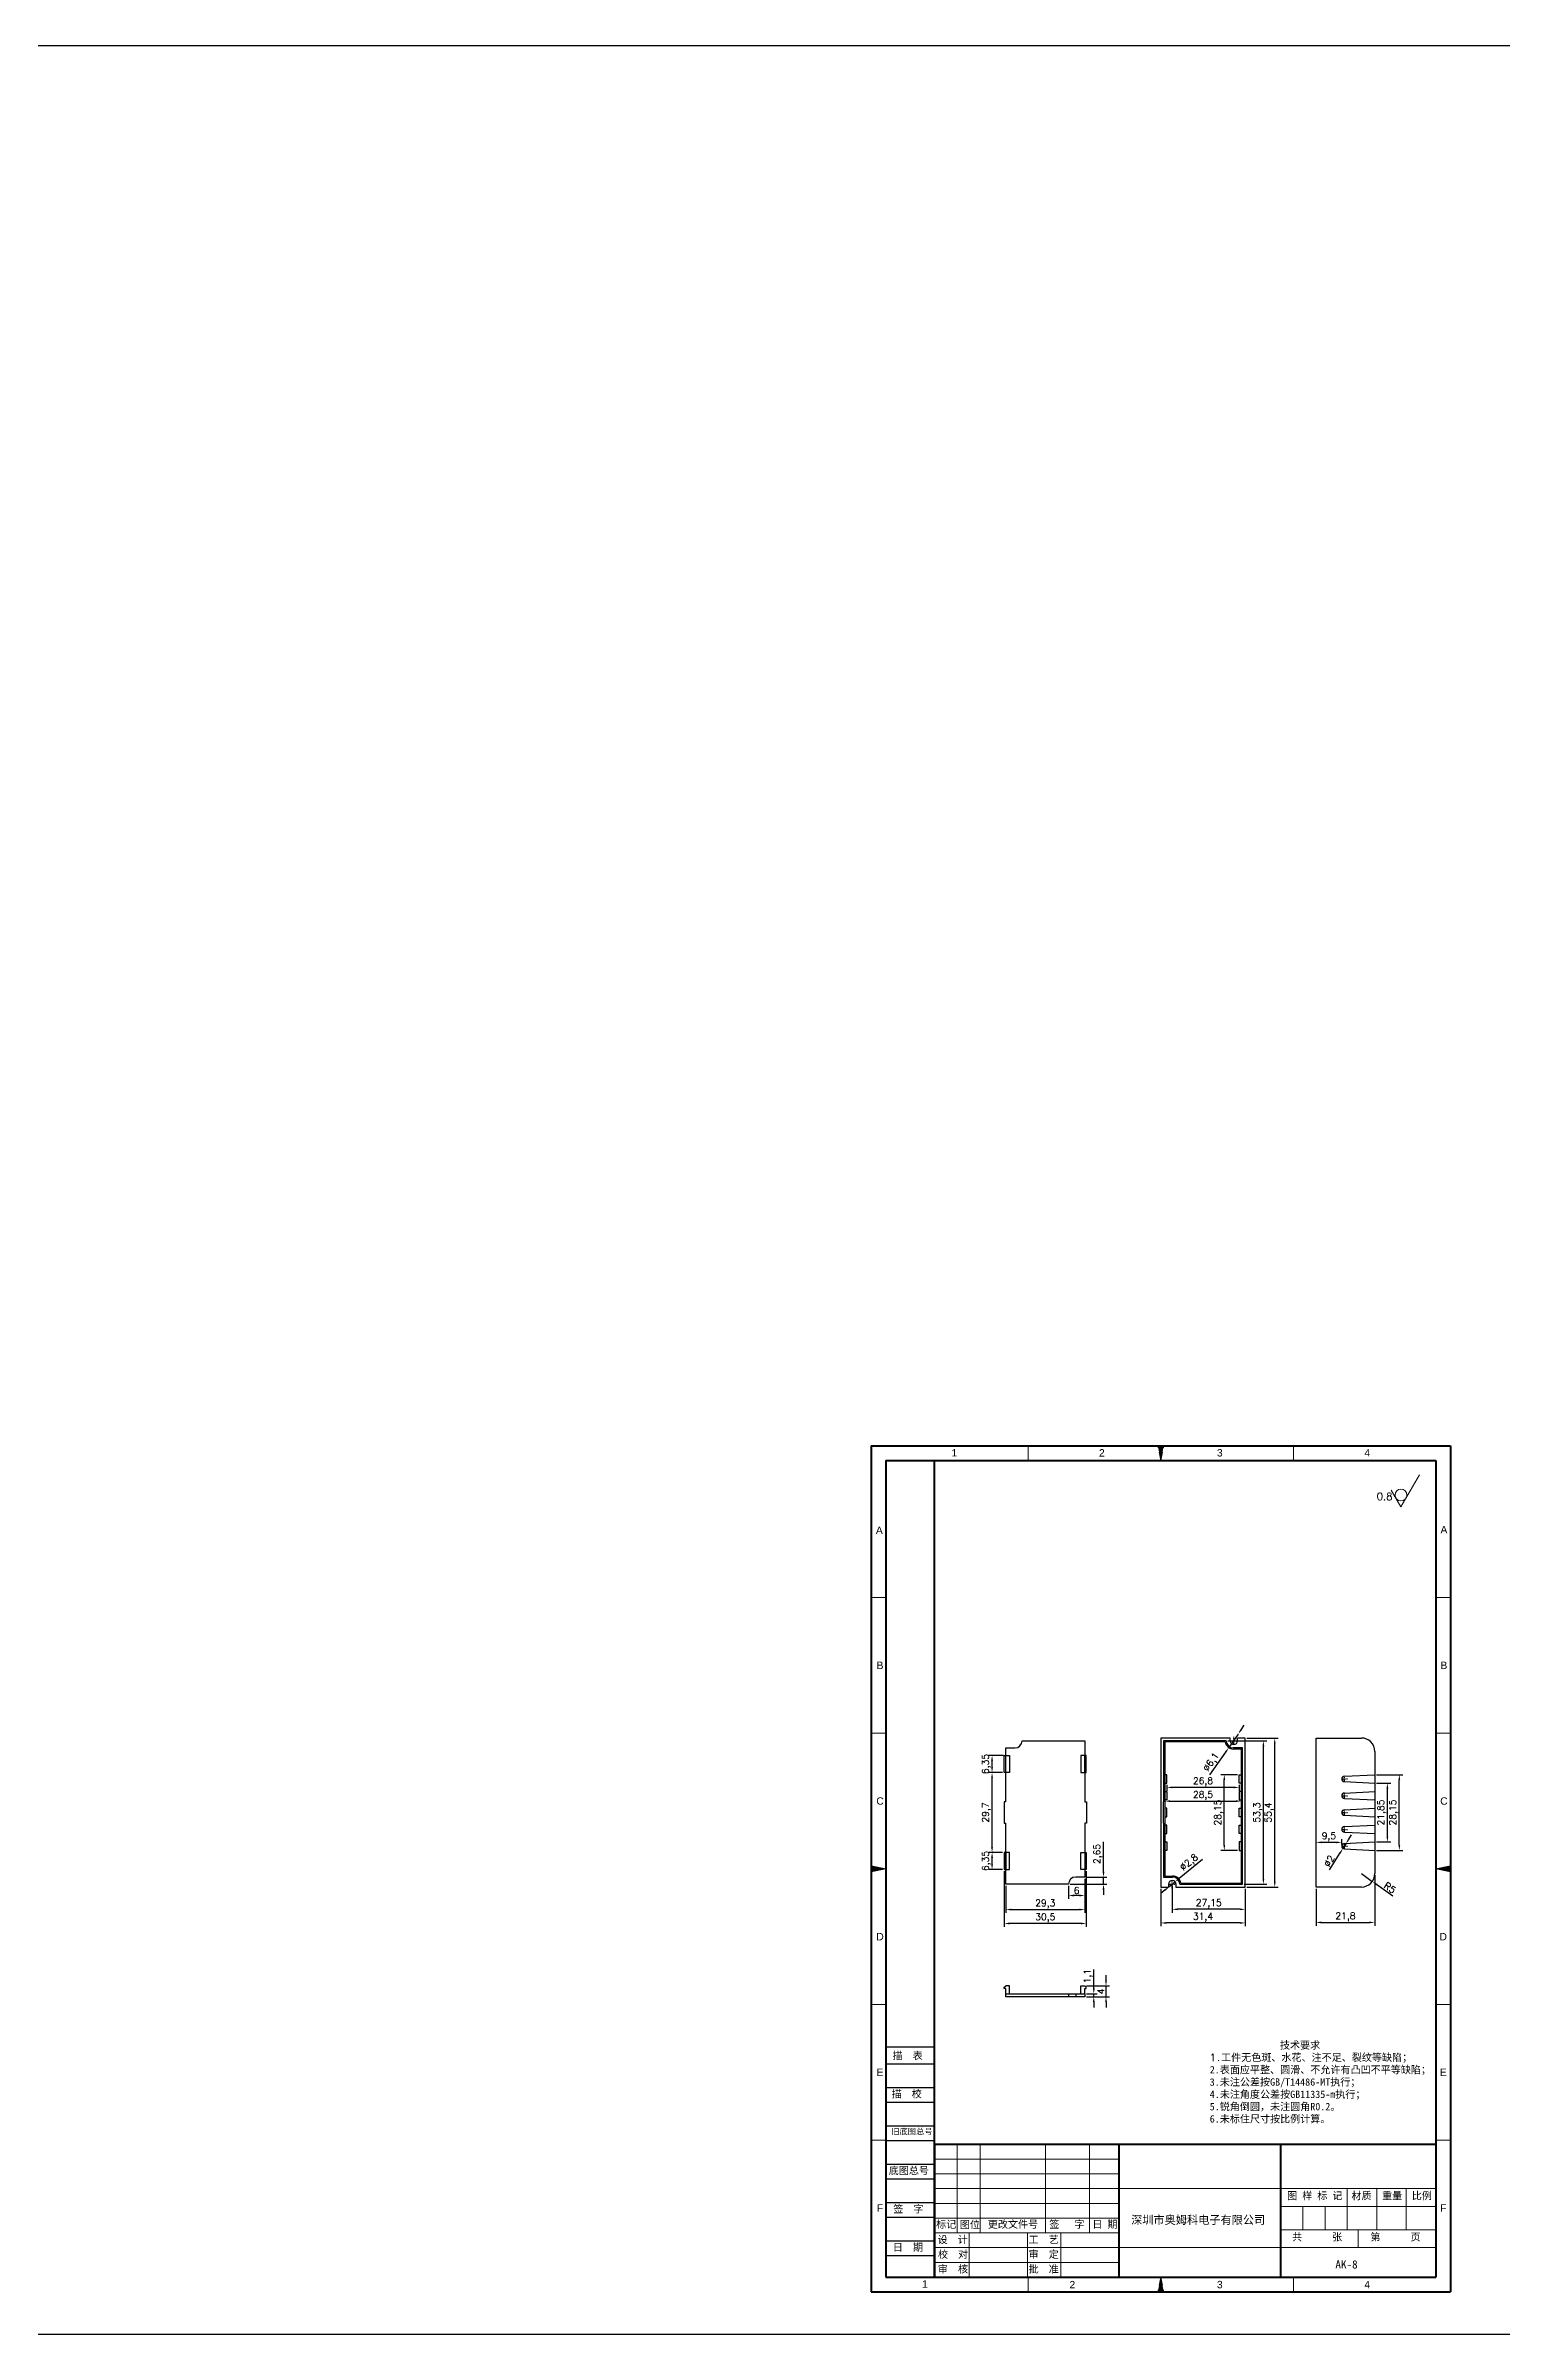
# Model space of a CAD drawing. Header units: millimetres. Extents: x 24084 to 27936, y -487 to 364.
# Drawn here: x 26551 to 27093, y -487 to 364 of the extents above; entities that cross this region are included whole.
import ezdxf
from ezdxf.enums import TextEntityAlignment as Align

# ---------------------------------------------------------------- set-up
doc = ezdxf.new("R2010")
doc.units = ezdxf.units.MM
for name, pattern in [('ACAD_ISO10W100', [18, 12, -3, 0, -3]), ('CENTER', [50.8, 31.75, -6.35, 6.35, -6.35]), ('HIDDEN2', [4.7625, 3.175, -1.5875])]:
    doc.linetypes.add(name, pattern=pattern)
for name, color, linetype, lineweight in [('dim', 82, 'Continuous', 9), ('图层1', 7, 'ACAD_ISO10W100', 15), ('图层2', 7, 'Continuous', 30), ('图层3', 7, 'Continuous', 15), ('图层4', 7, 'Continuous', 40), ('图层5', 7, 'HIDDEN2', 15), ('细实线', 3, 'Continuous', 18)]:
    doc.layers.add(name, color=color, linetype=linetype, lineweight=lineweight)
doc.layers.add('尺寸线', color=7, linetype='Continuous')
doc.styles.get("Standard").update_dxf_attribs({"font": 'txt', "bigfont": 'gbcbig.shx'})
doc.styles.add('样式 3', font='arial.ttf', dxfattribs={"height": 3.8})
doc.dimstyles.new('ISO-25', dxfattribs={"dimtxt": 2.5, "dimasz": 2.5, "dimexe": 1.25, "dimexo": 0.625, "dimtad": 1, "dimtxsty": 'Standard', "dimcen": 2.5, "dimadec": 0, "dimazin": 0, "dimtfac": 1, "dimtmove": 0, "dimatfit": 3, "dimfxl": 0, "dimarcsym": 0})

# ---------------------------------------------------------------- blocks, each defined once
blk = doc.blocks.new('*D1900')
at = {"layer": 'Defpoints', "color": 0, "transparency": 16777216}
for p in [(26937.42, -360.42), (26937.42, -361.52), (26940.8, -360.42)]:
    blk.add_point(p, dxfattribs=at)
at = {"layer": 'dim', "color": 0, "lineweight": -2, "transparency": 16777216}
for p, q in [((26940.8, -358.42), (26940.8, -351.42)), ((26938.04, -360.42), (26942.05, -360.42)), ((26938.04, -361.52), (26942.05, -361.52)), ((26940.8, -361.52), (26940.8, -360.42)), ((26940.8, -363.52), (26940.8, -365.52))]:
    blk.add_line(p, q, dxfattribs=at)
at = {"layer": 'dim', "color": 0, "transparency": 16777216}
for points in [[(26940.47, -358.42), (26941.14, -358.42), (26940.8, -360.42)], [(26940.47, -363.52), (26941.14, -363.52), (26940.8, -361.52)]]:
    blk.add_solid(points, dxfattribs=at)
at = {"layer": 'dim', "color": 0, "transparency": 16777216, "insert": (26938.72, -353.92), "char_height": 2.5, "attachment_point": 5, "rotation": 90}
blk.add_mtext('1,1', dxfattribs=at)
blk = doc.blocks.new('*D1901')
at = {"layer": 'Defpoints', "color": 0, "transparency": 16777216}
for p in [(26937.42, -357.52), (26937.42, -361.52), (26945.34, -357.52)]:
    blk.add_point(p, dxfattribs=at)
at = {"layer": 'dim', "color": 0, "lineweight": -2, "transparency": 16777216}
for p, q in [((26945.34, -355.52), (26945.34, -353.52)), ((26938.04, -357.52), (26946.59, -357.52)), ((26938.04, -361.52), (26946.59, -361.52)), ((26945.34, -361.52), (26945.34, -357.52)), ((26945.34, -363.52), (26945.34, -365.52))]:
    blk.add_line(p, q, dxfattribs=at)
at = {"layer": 'dim', "color": 0, "transparency": 16777216}
for points in [[(26945, -355.52), (26945.67, -355.52), (26945.34, -357.52)], [(26945, -363.52), (26945.67, -363.52), (26945.34, -361.52)]]:
    blk.add_solid(points, dxfattribs=at)
at = {"layer": 'dim', "color": 0, "transparency": 16777216, "insert": (26943.46, -359.52), "char_height": 2.5, "attachment_point": 5, "rotation": 90}
blk.add_mtext('4', dxfattribs=at)
blk = doc.blocks.new('*D1902')
at = {"layer": 'Defpoints', "color": 0, "transparency": 16777216}
for p in [(26931.42, -319.7), (26937.42, -317.05), (26931.42, -323.91)]:
    blk.add_point(p, dxfattribs=at)
at = {"layer": 'dim', "color": 0, "lineweight": -2, "transparency": 16777216}
for p, q in [((26931.42, -320.32), (26931.42, -325.16)), ((26937.42, -317.67), (26937.42, -325.16)), ((26935.42, -323.91), (26933.42, -323.91))]:
    blk.add_line(p, q, dxfattribs=at)
at = {"layer": 'dim', "color": 0, "transparency": 16777216}
for points in [[(26933.42, -323.57), (26933.42, -324.24), (26931.42, -323.91)], [(26935.42, -323.57), (26935.42, -324.24), (26937.42, -323.91)]]:
    blk.add_solid(points, dxfattribs=at)
at = {"layer": 'dim', "color": 0, "transparency": 16777216, "insert": (26934.42, -322.03), "char_height": 2.5, "attachment_point": 5}
blk.add_mtext('6', dxfattribs=at)
blk = doc.blocks.new('*D1903')
at = {"layer": 'Defpoints', "color": 0, "transparency": 16777216}
for p in [(26908.12, -319.7), (26937.42, -317.05), (26937.42, -329.13)]:
    blk.add_point(p, dxfattribs=at)
at = {"layer": 'dim', "color": 0, "lineweight": -2, "transparency": 16777216}
for p, q in [((26908.12, -320.32), (26908.12, -330.38)), ((26937.42, -317.67), (26937.42, -330.38)), ((26910.12, -329.13), (26935.42, -329.13))]:
    blk.add_line(p, q, dxfattribs=at)
at = {"layer": 'dim', "color": 0, "transparency": 16777216}
for points in [[(26910.12, -328.8), (26910.12, -329.47), (26908.12, -329.13)], [(26935.42, -328.8), (26935.42, -329.47), (26937.42, -329.13)]]:
    blk.add_solid(points, dxfattribs=at)
at = {"layer": 'dim', "color": 0, "transparency": 16777216, "insert": (26922.77, -327.05), "char_height": 2.5, "attachment_point": 5}
blk.add_mtext('29,3', dxfattribs=at)
blk = doc.blocks.new('*D1904')
at = {"layer": 'Defpoints', "color": 0, "transparency": 16777216}
for p in [(26931.43, -319.7), (26937.42, -317.05), (26944.42, -317.05)]:
    blk.add_point(p, dxfattribs=at)
at = {"layer": 'dim', "color": 0, "lineweight": -2, "transparency": 16777216}
for p, q in [((26944.42, -315.05), (26944.42, -303.88)), ((26932.05, -319.7), (26945.67, -319.7)), ((26938.04, -317.05), (26945.67, -317.05)), ((26944.42, -319.7), (26944.42, -317.05)), ((26944.42, -321.7), (26944.42, -323.7))]:
    blk.add_line(p, q, dxfattribs=at)
at = {"layer": 'dim', "color": 0, "transparency": 16777216}
for points in [[(26944.09, -315.05), (26944.76, -315.05), (26944.42, -317.05)], [(26944.09, -321.7), (26944.76, -321.7), (26944.42, -319.7)]]:
    blk.add_solid(points, dxfattribs=at)
at = {"layer": 'dim', "color": 0, "transparency": 16777216, "insert": (26942.34, -308.46), "char_height": 2.5, "attachment_point": 5, "rotation": 90}
blk.add_mtext('2,65', dxfattribs=at)
blk = doc.blocks.new('*D1905')
at = {"layer": 'Defpoints', "color": 0, "transparency": 16777216}
for p in [(26902.98, -307.9), (26907.52, -307.9), (26907.52, -314.25)]:
    blk.add_point(p, dxfattribs=at)
at = {"layer": 'dim', "color": 0, "lineweight": -2, "transparency": 16777216}
for p, q in [((26906.89, -307.9), (26901.73, -307.9)), ((26906.89, -314.25), (26901.73, -314.25)), ((26902.98, -312.25), (26902.98, -309.9))]:
    blk.add_line(p, q, dxfattribs=at)
at = {"layer": 'dim', "color": 0, "transparency": 16777216}
for points in [[(26902.64, -309.9), (26903.31, -309.9), (26902.98, -307.9)], [(26902.64, -312.25), (26903.31, -312.25), (26902.98, -314.25)]]:
    blk.add_solid(points, dxfattribs=at)
at = {"layer": 'dim', "color": 0, "transparency": 16777216, "insert": (26900.89, -311.07), "char_height": 2.5, "attachment_point": 5, "rotation": 90}
blk.add_mtext('6,35', dxfattribs=at)
blk = doc.blocks.new('*D1906')
at = {"layer": 'Defpoints', "color": 0, "transparency": 16777216}
for p in [(26902.98, -278.2), (26907.52, -278.2), (26907.52, -307.9)]:
    blk.add_point(p, dxfattribs=at)
at = {"layer": 'dim', "color": 0, "lineweight": -2, "transparency": 16777216}
for p, q in [((26906.89, -278.2), (26901.73, -278.2)), ((26902.98, -305.9), (26902.98, -280.2)), ((26906.89, -307.9), (26901.73, -307.9))]:
    blk.add_line(p, q, dxfattribs=at)
at = {"layer": 'dim', "color": 0, "transparency": 16777216}
for points in [[(26902.64, -280.2), (26903.31, -280.2), (26902.98, -278.2)], [(26902.64, -305.9), (26903.31, -305.9), (26902.98, -307.9)]]:
    blk.add_solid(points, dxfattribs=at)
at = {"layer": 'dim', "color": 0, "transparency": 16777216, "insert": (26900.89, -293.05), "char_height": 2.5, "attachment_point": 5, "rotation": 90}
blk.add_mtext('29,7', dxfattribs=at)
blk = doc.blocks.new('*D1907')
at = {"layer": 'Defpoints', "color": 0, "transparency": 16777216}
for p in [(26902.98, -271.85), (26907.82, -271.85), (26907.52, -278.2)]:
    blk.add_point(p, dxfattribs=at)
at = {"layer": 'dim', "color": 0, "lineweight": -2, "transparency": 16777216}
for p, q in [((26907.19, -271.85), (26901.73, -271.85)), ((26906.89, -278.2), (26901.73, -278.2)), ((26902.98, -276.2), (26902.98, -273.85))]:
    blk.add_line(p, q, dxfattribs=at)
at = {"layer": 'dim', "color": 0, "transparency": 16777216}
for points in [[(26902.64, -273.85), (26903.31, -273.85), (26902.98, -271.85)], [(26902.64, -276.2), (26903.31, -276.2), (26902.98, -278.2)]]:
    blk.add_solid(points, dxfattribs=at)
at = {"layer": 'dim', "color": 0, "transparency": 16777216, "insert": (26900.89, -275.02), "char_height": 2.5, "attachment_point": 5, "rotation": 90}
blk.add_mtext('6,35', dxfattribs=at)
blk = doc.blocks.new('*D1908')
at = {"layer": 'Defpoints', "color": 0, "transparency": 16777216}
for p in [(26907.52, -314.25), (26938.02, -314.25), (26907.52, -334.3)]:
    blk.add_point(p, dxfattribs=at)
at = {"layer": 'dim', "color": 0, "lineweight": -2, "transparency": 16777216}
for p, q in [((26907.52, -314.87), (26907.52, -335.55)), ((26938.02, -314.87), (26938.02, -335.55)), ((26936.02, -334.3), (26909.52, -334.3))]:
    blk.add_line(p, q, dxfattribs=at)
at = {"layer": 'dim', "color": 0, "transparency": 16777216}
for points in [[(26909.52, -333.96), (26909.52, -334.63), (26907.52, -334.3)], [(26936.02, -333.96), (26936.02, -334.63), (26938.02, -334.3)]]:
    blk.add_solid(points, dxfattribs=at)
at = {"layer": 'dim', "color": 0, "transparency": 16777216, "insert": (26922.77, -332.21), "char_height": 2.5, "attachment_point": 5}
blk.add_mtext('30,5', dxfattribs=at)
blk = doc.blocks.new('*D1909')
at = {"layer": 'Defpoints', "color": 0, "transparency": 16777216}
for p in [(26997.11, -265.35), (27008.08, -265.35), (26997.11, -320.75)]:
    blk.add_point(p, dxfattribs=at)
at = {"layer": 'dim', "color": 0, "lineweight": -2, "transparency": 16777216}
for p, q in [((26997.74, -265.35), (27009.33, -265.35)), ((27008.08, -318.75), (27008.08, -267.35)), ((26997.74, -320.75), (27009.33, -320.75))]:
    blk.add_line(p, q, dxfattribs=at)
at = {"layer": 'dim', "color": 0, "transparency": 16777216}
for points in [[(27007.74, -267.35), (27008.41, -267.35), (27008.08, -265.35)], [(27007.74, -318.75), (27008.41, -318.75), (27008.08, -320.75)]]:
    blk.add_solid(points, dxfattribs=at)
at = {"layer": 'dim', "color": 0, "transparency": 16777216, "insert": (27005.99, -293.05), "char_height": 2.5, "attachment_point": 5, "rotation": 90}
blk.add_mtext('55,4', dxfattribs=at)
blk = doc.blocks.new('*D1910')
at = {"layer": 'Defpoints', "color": 0, "transparency": 16777216}
for p in [(26990.06, -266.4), (27003.86, -266.4), (26996.06, -319.7)]:
    blk.add_point(p, dxfattribs=at)
at = {"layer": 'dim', "color": 0, "lineweight": -2, "transparency": 16777216}
for p, q in [((26990.69, -266.4), (27005.11, -266.4)), ((27003.86, -317.7), (27003.86, -268.4)), ((26996.69, -319.7), (27005.11, -319.7))]:
    blk.add_line(p, q, dxfattribs=at)
at = {"layer": 'dim', "color": 0, "transparency": 16777216}
for points in [[(27003.52, -268.4), (27004.19, -268.4), (27003.86, -266.4)], [(27003.52, -317.7), (27004.19, -317.7), (27003.86, -319.7)]]:
    blk.add_solid(points, dxfattribs=at)
at = {"layer": 'dim', "color": 0, "transparency": 16777216, "insert": (27001.77, -293.05), "char_height": 2.5, "attachment_point": 5, "rotation": 90}
blk.add_mtext('53,3', dxfattribs=at)
blk = doc.blocks.new('*D1911')
at = {"layer": 'Defpoints', "color": 0, "transparency": 16777216}
for p in [(26989.31, -278.97), (26994.81, -278.97), (26994.81, -307.12)]:
    blk.add_point(p, dxfattribs=at)
at = {"layer": 'dim', "color": 0, "lineweight": -2, "transparency": 16777216}
for p, q in [((26994.19, -278.97), (26988.06, -278.97)), ((26989.31, -305.12), (26989.31, -280.97)), ((26994.19, -307.12), (26988.06, -307.12))]:
    blk.add_line(p, q, dxfattribs=at)
at = {"layer": 'dim', "color": 0, "transparency": 16777216}
for points in [[(26988.98, -280.97), (26989.65, -280.97), (26989.31, -278.97)], [(26988.98, -305.12), (26989.65, -305.12), (26989.31, -307.12)]]:
    blk.add_solid(points, dxfattribs=at)
at = {"layer": 'dim', "color": 0, "transparency": 16777216, "insert": (26987.23, -293.05), "char_height": 2.5, "attachment_point": 5, "rotation": 90}
blk.add_mtext('28,15', dxfattribs=at)
blk = doc.blocks.new('*D1912')
at = {"layer": 'Defpoints', "color": 0, "transparency": 16777216}
for p in [(26965.71, -320.75), (26997.11, -320.75), (26965.71, -334.1)]:
    blk.add_point(p, dxfattribs=at)
at = {"layer": 'dim', "color": 0, "lineweight": -2, "transparency": 16777216}
for p, q in [((26965.71, -321.37), (26965.71, -335.35)), ((26997.11, -321.37), (26997.11, -335.35)), ((26995.11, -334.1), (26967.71, -334.1))]:
    blk.add_line(p, q, dxfattribs=at)
at = {"layer": 'dim', "color": 0, "transparency": 16777216}
for points in [[(26967.71, -333.77), (26967.71, -334.44), (26965.71, -334.1)], [(26995.11, -333.77), (26995.11, -334.44), (26997.11, -334.1)]]:
    blk.add_solid(points, dxfattribs=at)
at = {"layer": 'dim', "color": 0, "transparency": 16777216, "insert": (26981.41, -332.02), "char_height": 2.5, "attachment_point": 5}
blk.add_mtext('31,4', dxfattribs=at)
blk = doc.blocks.new('*D1913')
at = {"layer": 'Defpoints', "color": 0, "transparency": 16777216}
for p in [(26969.96, -319.7), (26997.11, -320.75), (26969.96, -329.03)]:
    blk.add_point(p, dxfattribs=at)
at = {"layer": 'dim', "color": 0, "lineweight": -2, "transparency": 16777216}
for p, q in [((26969.96, -320.32), (26969.96, -330.28)), ((26997.11, -321.37), (26997.11, -330.28)), ((26995.11, -329.03), (26971.96, -329.03))]:
    blk.add_line(p, q, dxfattribs=at)
at = {"layer": 'dim', "color": 0, "transparency": 16777216}
for points in [[(26971.96, -328.7), (26971.96, -329.37), (26969.96, -329.03)], [(26995.11, -328.7), (26995.11, -329.37), (26997.11, -329.03)]]:
    blk.add_solid(points, dxfattribs=at)
at = {"layer": 'dim', "color": 0, "transparency": 16777216, "insert": (26983.54, -326.95), "char_height": 2.5, "attachment_point": 5}
blk.add_mtext('27,15', dxfattribs=at)
blk = doc.blocks.new('*D1914')
at = {"layer": 'Defpoints', "color": 0, "transparency": 16777216}
for p in [(26990.98, -268.9), (26994.45, -263.89)]:
    blk.add_point(p, dxfattribs=at)
at = {"layer": 'dim', "color": 0, "lineweight": -2, "transparency": 16777216}
for p, q in [((26995.58, -262.24), (26996.72, -260.6)), ((26983.96, -279.05), (26989.84, -270.55)), ((26994.45, -263.89), (26990.98, -268.9))]:
    blk.add_line(p, q, dxfattribs=at)
at = {"layer": 'dim', "color": 0, "transparency": 16777216}
for points in [[(26995.31, -262.05), (26995.86, -262.43), (26994.45, -263.89)], [(26989.56, -270.36), (26990.11, -270.74), (26990.98, -268.9)]]:
    blk.add_solid(points, dxfattribs=at)
at = {"layer": 'dim', "color": 0, "transparency": 16777216, "insert": (26984.62, -274.44), "char_height": 2.5, "attachment_point": 5, "rotation": 55.33493}
blk.add_mtext('∅6,1', dxfattribs=at)
blk = doc.blocks.new('*D1915')
at = {"layer": 'Defpoints', "color": 0, "transparency": 16777216}
for p in [(26968.88, -320.58), (26971.04, -318.81)]:
    blk.add_point(p, dxfattribs=at)
at = {"layer": 'dim', "color": 0, "lineweight": -2, "transparency": 16777216}
for p, q in [((26981.24, -310.48), (26972.59, -317.54)), ((26967.33, -321.85), (26965.78, -323.11)), ((26968.88, -320.58), (26971.04, -318.81))]:
    blk.add_line(p, q, dxfattribs=at)
at = {"layer": 'dim', "color": 0, "transparency": 16777216}
for points in [[(26967.12, -321.59), (26967.54, -322.1), (26968.88, -320.58)], [(26972.38, -317.29), (26972.8, -317.8), (26971.04, -318.81)]]:
    blk.add_solid(points, dxfattribs=at)
at = {"layer": 'dim', "color": 0, "transparency": 16777216, "insert": (26976.37, -311.77), "char_height": 2.5, "attachment_point": 5, "rotation": 39.24546}
blk.add_mtext('∅2,8', dxfattribs=at)
blk = doc.blocks.new('*D1916')
at = {"layer": 'Defpoints', "color": 0, "transparency": 16777216}
for p in [(27023.47, -320.75), (27045.27, -315.75), (27045.27, -333.91)]:
    blk.add_point(p, dxfattribs=at)
at = {"layer": 'dim', "color": 0, "lineweight": -2, "transparency": 16777216}
for p, q in [((27023.47, -321.37), (27023.47, -335.16)), ((27045.27, -316.37), (27045.27, -335.16)), ((27025.47, -333.91), (27043.27, -333.91))]:
    blk.add_line(p, q, dxfattribs=at)
at = {"layer": 'dim', "color": 0, "transparency": 16777216}
for points in [[(27025.47, -333.58), (27025.47, -334.25), (27023.47, -333.91)], [(27043.27, -333.58), (27043.27, -334.25), (27045.27, -333.91)]]:
    blk.add_solid(points, dxfattribs=at)
at = {"layer": 'dim', "color": 0, "transparency": 16777216, "insert": (27034.37, -331.83), "char_height": 2.5, "attachment_point": 5}
blk.add_mtext('21,8', dxfattribs=at)
blk = doc.blocks.new('*D1917')
at = {"layer": 'Defpoints', "color": 0, "transparency": 16777216}
for p in [(27040.27, -315.75), (27044.34, -318.66)]:
    blk.add_point(p, dxfattribs=at)
at = {"layer": 'dim', "color": 0, "lineweight": -2, "transparency": 16777216}
for p, q in [((27040.27, -315.75), (27044.34, -318.66)), ((27051.99, -324.14), (27045.96, -319.82))]:
    blk.add_line(p, q, dxfattribs=at)
at = {"layer": 'dim', "color": 0, "transparency": 16777216}
blk.add_solid([(27046.16, -319.55), (27045.77, -320.09), (27044.34, -318.66)], dxfattribs=at)
at = {"layer": 'dim', "color": 0, "transparency": 16777216, "insert": (27050.88, -321.04), "char_height": 2.5, "attachment_point": 5, "rotation": 324.40474}
blk.add_mtext('R5', dxfattribs=at)
blk = doc.blocks.new('*D1918')
at = {"layer": 'Defpoints', "color": 0, "transparency": 16777216}
for p in [(27023.47, -304.15), (27023.47, -305.55), (27032.97, -305.55)]:
    blk.add_point(p, dxfattribs=at)
at = {"layer": 'dim', "color": 0, "lineweight": -2, "transparency": 16777216}
for p, q in [((27023.47, -304.92), (27023.47, -302.9)), ((27030.97, -304.15), (27025.47, -304.15)), ((27032.97, -304.92), (27032.97, -302.9))]:
    blk.add_line(p, q, dxfattribs=at)
at = {"layer": 'dim', "color": 0, "transparency": 16777216}
for points in [[(27025.47, -303.81), (27025.47, -304.48), (27023.47, -304.15)], [(27030.97, -303.81), (27030.97, -304.48), (27032.97, -304.15)]]:
    blk.add_solid(points, dxfattribs=at)
at = {"layer": 'dim', "color": 0, "transparency": 16777216, "insert": (27028.22, -302.06), "char_height": 2.5, "attachment_point": 5}
blk.add_mtext('9,5', dxfattribs=at)
blk = doc.blocks.new('*D1919')
at = {"layer": 'Defpoints', "color": 0, "transparency": 16777216}
for p in [(27034.5, -304.7), (27033.44, -306.39)]:
    blk.add_point(p, dxfattribs=at)
at = {"layer": 'dim', "color": 0, "lineweight": -2, "transparency": 16777216}
for p, q in [((27034.5, -304.7), (27033.44, -306.39)), ((27035.56, -303), (27036.62, -301.31)), ((27028.44, -314.37), (27032.38, -308.09))]:
    blk.add_line(p, q, dxfattribs=at)
at = {"layer": 'dim', "color": 0, "transparency": 16777216}
for points in [[(27035.28, -302.83), (27035.84, -303.18), (27034.5, -304.7)], [(27032.1, -307.91), (27032.66, -308.27), (27033.44, -306.39)]]:
    blk.add_solid(points, dxfattribs=at)
at = {"layer": 'dim', "color": 0, "transparency": 16777216, "insert": (27028.29, -311.08), "char_height": 2.5, "attachment_point": 5, "rotation": 57.95418}
blk.add_mtext('∅2', dxfattribs=at)
blk = doc.blocks.new('*D1920')
at = {"layer": 'Defpoints', "color": 0, "transparency": 16777216}
for p in [(27045.27, -278.97), (27054.39, -278.97), (27045.27, -307.12)]:
    blk.add_point(p, dxfattribs=at)
at = {"layer": 'dim', "color": 0, "lineweight": -2, "transparency": 16777216}
for p, q in [((27045.89, -278.97), (27055.64, -278.97)), ((27054.39, -305.12), (27054.39, -280.97)), ((27045.89, -307.12), (27055.64, -307.12))]:
    blk.add_line(p, q, dxfattribs=at)
at = {"layer": 'dim', "color": 0, "transparency": 16777216}
for points in [[(27054.06, -280.97), (27054.73, -280.97), (27054.39, -278.97)], [(27054.06, -305.12), (27054.73, -305.12), (27054.39, -307.12)]]:
    blk.add_solid(points, dxfattribs=at)
at = {"layer": 'dim', "color": 0, "transparency": 16777216, "insert": (27052.31, -293.05), "char_height": 2.5, "attachment_point": 5, "rotation": 90}
blk.add_mtext('28,15', dxfattribs=at)
blk = doc.blocks.new('*D1921')
at = {"layer": 'Defpoints', "color": 0, "transparency": 16777216}
for p in [(27045.27, -282.12), (27049.95, -282.12), (27045.27, -303.97)]:
    blk.add_point(p, dxfattribs=at)
at = {"layer": 'dim', "color": 0, "lineweight": -2, "transparency": 16777216}
for p, q in [((27045.89, -282.12), (27051.2, -282.12)), ((27049.95, -301.97), (27049.95, -284.12)), ((27045.89, -303.97), (27051.2, -303.97))]:
    blk.add_line(p, q, dxfattribs=at)
at = {"layer": 'dim', "color": 0, "transparency": 16777216}
for points in [[(27049.62, -284.12), (27050.29, -284.12), (27049.95, -282.12)], [(27049.62, -301.97), (27050.29, -301.97), (27049.95, -303.97)]]:
    blk.add_solid(points, dxfattribs=at)
at = {"layer": 'dim', "color": 0, "transparency": 16777216, "insert": (27047.87, -293.05), "char_height": 2.5, "attachment_point": 5, "rotation": 90}
blk.add_mtext('21,85', dxfattribs=at)
blk = doc.blocks.new('*D1922')
at = {"layer": 'Defpoints', "color": 0, "transparency": 16777216}
for p in [(26968.01, -282.12), (26968.01, -283.71), (26994.81, -282.12)]:
    blk.add_point(p, dxfattribs=at)
at = {"layer": 'dim', "color": 0, "lineweight": -2, "transparency": 16777216}
for p, q in [((26968.01, -282.75), (26968.01, -284.96)), ((26992.81, -283.71), (26970.01, -283.71)), ((26994.81, -282.75), (26994.81, -284.96))]:
    blk.add_line(p, q, dxfattribs=at)
at = {"layer": 'dim', "color": 0, "transparency": 16777216}
for points in [[(26970.01, -283.37), (26970.01, -284.04), (26968.01, -283.71)], [(26992.81, -283.37), (26992.81, -284.04), (26994.81, -283.71)]]:
    blk.add_solid(points, dxfattribs=at)
at = {"layer": 'dim', "color": 0, "transparency": 16777216, "insert": (26981.41, -281.62), "char_height": 2.5, "attachment_point": 5}
blk.add_mtext('26,8', dxfattribs=at)
blk = doc.blocks.new('*D1923')
at = {"layer": 'Defpoints', "color": 0, "transparency": 16777216}
for p in [(26967.16, -285.22), (26995.66, -285.22), (26995.66, -288.8)]:
    blk.add_point(p, dxfattribs=at)
at = {"layer": 'dim', "color": 0, "lineweight": -2, "transparency": 16777216}
for p, q in [((26967.16, -285.85), (26967.16, -290.05)), ((26969.16, -288.8), (26993.66, -288.8)), ((26995.66, -285.85), (26995.66, -290.05))]:
    blk.add_line(p, q, dxfattribs=at)
at = {"layer": 'dim', "color": 0, "transparency": 16777216}
for points in [[(26969.16, -288.47), (26969.16, -289.14), (26967.16, -288.8)], [(26993.66, -288.47), (26993.66, -289.14), (26995.66, -288.8)]]:
    blk.add_solid(points, dxfattribs=at)
at = {"layer": 'dim', "color": 0, "transparency": 16777216, "insert": (26981.41, -286.72), "char_height": 2.5, "attachment_point": 5}
blk.add_mtext('28,5', dxfattribs=at)

msp = doc.modelspace()

# ---------------------------------------------------------------- hatches: boundary and pattern name
at = {"layer": '图层1'}
for points in [[(26863.528, -313.979), (26858.046, -312.851), (26858.046, -315.107)], [(27067.907, -313.979), (27073.39, -312.851), (27073.39, -315.107)]]:
    msp.add_hatch(color=0, dxfattribs=at).paths.add_polyline_path(points)
at = {"layer": '图层5'}
for points in [[(26965.718, -162.175), (26964.59, -156.693), (26966.846, -156.693)], [(26965.718, -465.783), (26964.59, -471.265), (26966.846, -471.265)]]:
    msp.add_hatch(color=0, dxfattribs=at).paths.add_polyline_path(points)

# ---------------------------------------------------------------- linework, layer by layer
for p, q in [((26907.52, -278.195), (26907.52, -271.845)), ((26907.52, -271.845), (26908.12, -271.845)), ((26908.12, -289.12), (26908.12, -269.045)), ((26908.12, -269.045), (26911.47, -269.045)), ((26914.12, -266.395), (26937.42, -266.395)), ((26937.42, -266.395), (26937.42, -289.12)), ((26938.02, -271.845), (26937.42, -271.845)), ((26938.02, -278.195), (26938.02, -271.845)), ((26965.71, -265.345), (26965.71, -320.745)), ((26991.46, -265.345), (26965.71, -265.345)), ((26990.06, -266.395), (26966.76, -266.395)), ((26966.76, -266.395), (26966.76, -289.12)), ((26989.687, -266.795), (26967.16, -266.795)), ((26967.16, -266.795), (26967.16, -316.645)), ((26976.31, -266.395), (26976.31, -266.795)), ((26978.71, -266.395), (26978.71, -266.795)), ((26984.11, -266.395), (26984.11, -266.795)), ((26986.51, -266.395), (26986.51, -266.795)), ((26991.46, -266.395), (26991.46, -265.345)), ((26996.06, -269.045), (26992.71, -269.045)), ((26995.66, -269.445), (26992.71, -269.445)), ((26994.26, -266.395), (26994.26, -265.345)), ((26997.11, -265.345), (26994.26, -265.345)), ((26995.66, -319.295), (26995.66, -269.445)), ((26996.06, -289.12), (26996.06, -269.045)), ((26997.11, -320.745), (26997.11, -265.345)), ((27023.469, -320.745), (27023.469, -265.345)), ((27023.469, -265.345), (27040.269, -265.345)), ((27045.269, -270.345), (27045.269, -315.745)), ((26908.12, -278.195), (26907.52, -278.195)), ((26937.42, -278.195), (26938.02, -278.195)), ((27033.969, -279.545), (27045.269, -278.97)), ((27045.269, -278.97), (27045.269, -282.12)), ((26966.76, -296.97), (26966.76, -289.12)), ((26996.06, -296.97), (26996.06, -289.12)), ((27033.969, -281.545), (27045.269, -282.12)), ((27033.969, -285.795), (27045.269, -285.22)), ((27033.969, -287.795), (27045.269, -288.37)), ((26908.12, -319.695), (26908.12, -296.97)), ((26937.42, -296.97), (26937.42, -317.045)), ((26966.76, -296.97), (26966.76, -317.045)), ((26996.06, -319.695), (26996.06, -296.97)), ((27033.969, -292.045), (27045.269, -291.47)), ((27033.969, -294.045), (27045.269, -294.62)), ((27033.969, -298.295), (27045.269, -297.72)), ((27033.969, -300.295), (27045.269, -300.87)), ((27033.969, -304.545), (27045.269, -303.97)), ((26908.12, -307.895), (26907.52, -307.895)), ((26907.52, -307.895), (26907.52, -314.245)), ((26907.52, -314.245), (26908.12, -314.245)), ((26937.42, -307.895), (26938.02, -307.895)), ((26938.02, -314.245), (26937.42, -314.245)), ((26938.02, -307.895), (26938.02, -314.245)), ((27033.969, -306.545), (27045.269, -307.12)), ((26931.42, -319.695), (26908.12, -319.695)), ((26937.42, -317.045), (26934.07, -317.045)), ((26965.71, -320.745), (26968.56, -320.745)), ((26966.76, -317.045), (26970.11, -317.045)), ((26967.16, -316.645), (26970.11, -316.645)), ((26968.56, -319.695), (26968.56, -320.745)), ((26971.36, -319.695), (26971.36, -320.745)), ((26971.36, -320.745), (26997.11, -320.745)), ((26972.76, -319.695), (26996.06, -319.695)), ((26973.134, -319.295), (26995.66, -319.295)), ((26976.31, -319.295), (26976.31, -319.695)), ((26978.71, -319.295), (26978.71, -319.695)), ((26984.11, -319.295), (26984.11, -319.695)), ((26986.51, -319.295), (26986.51, -319.695)), ((27040.269, -320.745), (27023.469, -320.745)), ((26907.52, -357.918), (26908.12, -357.518)), ((26907.52, -358.418), (26907.52, -357.918)), ((26908.12, -358.418), (26907.52, -358.418)), ((26909.52, -357.518), (26908.12, -357.518)), ((26908.12, -360.418), (26908.12, -358.418)), ((26908.12, -361.518), (26908.12, -360.418)), ((26908.12, -360.418), (26937.42, -360.418)), ((26937.42, -361.518), (26908.12, -361.518)), ((26909.52, -360.418), (26909.52, -357.518)), ((26931.42, -360.418), (26931.42, -361.518)), ((26934.07, -360.418), (26934.07, -361.518)), ((26936.02, -360.418), (26936.02, -357.518)), ((26936.02, -357.518), (26937.42, -357.518)), ((26938.02, -357.918), (26937.42, -357.518)), ((26937.42, -360.418), (26937.42, -358.418)), ((26937.42, -358.418), (26938.02, -358.418)), ((26937.42, -360.418), (26937.42, -361.518)), ((26938.02, -358.418), (26938.02, -357.918))]:
    msp.add_line(p, q)
at = {"color": 1, "linetype": 'CENTER', "ltscale": 0.056}
for p, q in [((26991.32, -266.395), (26994.4, -266.395)), ((26992.86, -267.935), (26992.86, -264.855)), ((26968.42, -319.695), (26971.5, -319.695)), ((26969.96, -321.235), (26969.96, -318.155))]:
    msp.add_line(p, q, dxfattribs=at)
at = {"color": 1, "linetype": 'CENTER', "ltscale": 0.04}
for p, q in [((27032.869, -280.545), (27035.069, -280.545)), ((27033.969, -281.645), (27033.969, -279.445)), ((27032.869, -286.795), (27035.069, -286.795)), ((27033.969, -287.895), (27033.969, -285.695)), ((27032.869, -293.045), (27035.069, -293.045)), ((27033.969, -294.145), (27033.969, -291.945)), ((27032.869, -299.295), (27035.069, -299.295)), ((27032.869, -305.545), (27035.069, -305.545)), ((27033.969, -300.395), (27033.969, -298.195)), ((27033.969, -306.645), (27033.969, -304.445))]:
    msp.add_line(p, q, dxfattribs=at)
at = {"color": 1}
msp.add_lwpolyline([(24083.588, -487.015), (27935.771, -487.015), (27935.771, 363.832), (24083.588, 363.832)], close=True, dxfattribs=at)
for points in [[(26909.52, -271.845), (26909.52, -278.195), (26908.12, -278.195), (26908.12, -271.845)], [(26936.02, -271.845), (26936.02, -278.195), (26937.42, -278.195), (26937.42, -271.845)], [(26909.52, -314.245), (26909.52, -307.895), (26908.12, -307.895), (26908.12, -314.245)], [(26936.02, -314.245), (26936.02, -307.895), (26937.42, -307.895), (26937.42, -314.245)]]:
    msp.add_lwpolyline(points, close=True)
for points in [[(26967.16, -282.12), (26968.01, -282.12), (26968.01, -278.97), (26967.16, -278.97)], [(26995.66, -282.12), (26994.81, -282.12), (26994.81, -278.97), (26995.66, -278.97)], [(26908.12, -289.12), (26907.42, -289.12), (26907.42, -296.97), (26908.12, -296.97)], [(26937.42, -289.12), (26938.12, -289.12), (26938.12, -296.97), (26937.42, -296.97)], [(26967.16, -285.22), (26968.01, -285.22), (26968.01, -288.37), (26967.16, -288.37)], [(26995.66, -285.22), (26994.81, -285.22), (26994.81, -288.37), (26995.66, -288.37)], [(26967.16, -294.62), (26968.01, -294.62), (26968.01, -291.47), (26967.16, -291.47)], [(26967.16, -300.87), (26968.01, -300.87), (26968.01, -297.72), (26967.16, -297.72)], [(26995.66, -294.62), (26994.81, -294.62), (26994.81, -291.47), (26995.66, -291.47)], [(26995.66, -300.87), (26994.81, -300.87), (26994.81, -297.72), (26995.66, -297.72)], [(26967.16, -303.97), (26968.01, -303.97), (26968.01, -307.12), (26967.16, -307.12)], [(26995.66, -303.97), (26994.81, -303.97), (26994.81, -307.12), (26995.66, -307.12)]]:
    msp.add_lwpolyline(points)
for centre, radius, start, end in [((26911.47, -266.395), 2.65, 270, 0), ((26992.71, -266.395), 3.05, 187.535909, 270), ((26992.71, -266.395), 2.65, 180, 270), ((26992.86, -266.395), 1.4, 180, 0), ((27040.269, -270.345), 5, 360, 90), ((27033.969, -280.545), 1, 90, 270), ((27033.969, -286.795), 1, 90, 270), ((27033.969, -293.045), 1, 90, 270), ((27033.969, -299.295), 1, 90, 270), ((27033.969, -305.545), 1, 90, 270), ((26934.07, -319.695), 2.65, 90, 180), ((26969.96, -319.695), 1.4, 0, 180), ((26970.11, -319.695), 3.05, 7.535909, 90), ((26970.11, -319.695), 2.65, 0, 90), ((27040.269, -315.745), 5, 270, 0)]:
    msp.add_arc(centre, radius, start, end)
at = {"layer": '图层1', "color": 0}
for p, q in [((26916.378, -162.175), (26916.378, -156.693)), ((27015.058, -162.175), (27015.058, -156.693)), ((26863.528, -213.105), (26858.046, -213.105)), ((27073.39, -213.105), (27067.907, -213.105)), ((26863.528, -263.542), (26858.046, -263.542)), ((27073.39, -263.542), (27067.907, -263.542)), ((26863.528, -313.979), (26858.046, -312.851)), ((26863.528, -313.979), (26858.046, -315.107)), ((27067.907, -313.979), (27073.39, -312.851)), ((27067.907, -313.979), (27073.39, -315.107)), ((26863.528, -364.416), (26858.046, -364.416)), ((27073.39, -364.416), (27067.907, -364.416)), ((26863.528, -414.853), (26858.046, -414.853)), ((27073.39, -414.853), (27067.907, -414.853)), ((27018.567, -439.468), (27018.567, -448.24)), ((27026.79, -439.468), (27026.79, -448.24)), ((26898.555, -449.336), (26898.555, -443.854)), ((26898.555, -449.336), (26898.555, -443.854))]:
    msp.add_line(p, q, dxfattribs=at)
at = {"layer": '图层2', "color": 0}
for p, q in [((26881.523, -380.259), (26863.528, -380.259)), ((26881.523, -386.587), (26863.528, -386.587)), ((26881.523, -386.587), (26871.964, -386.587)), ((26881.523, -395.358), (26863.528, -395.358)), ((26881.523, -400.841), (26863.528, -400.841)), ((26881.523, -400.841), (26871.964, -400.841)), ((26881.523, -400.841), (26871.964, -400.841)), ((26881.523, -409.612), (26863.528, -409.612)), ((26881.523, -415.095), (26863.528, -415.095)), ((26881.523, -415.095), (26871.964, -415.095)), ((26881.523, -423.866), (26863.528, -423.866)), ((26881.523, -429.348), (26863.528, -429.348)), ((26881.523, -429.348), (26871.964, -429.348)), ((26881.523, -438.12), (26863.528, -438.12)), ((26881.523, -443.602), (26863.528, -443.602)), ((26881.523, -443.602), (26871.964, -443.602)), ((26881.523, -452.374), (26863.528, -452.374)), ((26881.523, -457.856), (26863.528, -457.856))]:
    msp.add_line(p, q, dxfattribs=at)
at = {"layer": '图层3', "color": 0}
for p, q in [((26889.955, -449.336), (26889.955, -416.442)), ((26898.555, -443.854), (26898.555, -416.442)), ((26922.8, -449.271), (26922.8, -416.442)), ((26939.247, -449.256), (26939.247, -416.442)), ((26950.211, -421.925), (26881.523, -421.925)), ((26950.211, -427.407), (26881.523, -427.407)), ((26950.211, -427.407), (26881.523, -427.407)), ((26950.211, -432.889), (26881.523, -432.889)), ((26936.897, -432.889), (27067.907, -432.889)), ((27035.014, -432.889), (27035.014, -448.24)), ((27045.978, -432.889), (27045.978, -448.24)), ((27056.943, -432.889), (27056.943, -448.24)), ((26950.211, -438.371), (26881.523, -438.371)), ((27067.907, -439.468), (27010.344, -439.468)), ((27035.014, -439.468), (27035.014, -448.24)), ((26950.211, -443.854), (26881.523, -443.854)), ((26950.211, -449.336), (26881.523, -449.336)), ((26894.472, -465.783), (26894.472, -449.336)), ((26916.197, -465.783), (26916.197, -449.271)), ((26928.561, -465.718), (26928.561, -449.271)), ((27067.907, -448.24), (27010.344, -448.24)), ((27039.125, -448.24), (27039.125, -454.818)), ((26881.523, -457.856), (26881.367, -457.856)), ((26950.211, -454.818), (26881.523, -454.818)), ((26950.211, -454.818), (26881.821, -454.818)), ((26936.897, -454.818), (27067.907, -454.818)), ((26950.211, -460.301), (26881.523, -460.301)), ((26916.378, -465.783), (26916.378, -471.265)), ((27015.058, -465.783), (27015.058, -471.265)), ((27015.058, -465.783), (27015.058, -471.265))]:
    msp.add_line(p, q, dxfattribs=at)
at = {"layer": '图层4', "color": 0}
for p, q in [((26881.523, -465.783), (26881.523, -162.175)), ((26881.523, -416.442), (26881.523, -465.783)), ((27067.907, -416.442), (26881.523, -416.442)), ((26985.418, -416.442), (26886.737, -416.442)), ((26950.211, -465.783), (26950.211, -416.442)), ((27010.344, -465.783), (27010.344, -416.442)), ((26881.523, -439.468), (26881.523, -465.783))]:
    msp.add_line(p, q, dxfattribs=at)
at = {"layer": '图层5', "color": 0}
for p, q in [((26965.718, -162.175), (26964.59, -156.693)), ((26965.718, -162.175), (26966.846, -156.693)), ((26950.211, -449.336), (26881.523, -449.336)), ((26965.718, -465.783), (26964.59, -471.265)), ((26965.718, -465.783), (26966.846, -471.265))]:
    msp.add_line(p, q, dxfattribs=at)
at = {"layer": '尺寸线', "color": 0, "lineweight": 40}
for p, q in [((26858.046, -156.693), (27073.39, -156.693)), ((26858.046, -156.693), (26858.046, -471.265)), ((27073.39, -156.693), (27073.39, -471.265)), ((26863.528, -162.175), (27067.907, -162.175)), ((26863.528, -162.175), (26863.528, -465.783)), ((27067.907, -162.175), (27067.907, -465.783)), ((26863.528, -465.783), (27067.907, -465.783)), ((26858.046, -471.265), (27073.39, -471.265))]:
    msp.add_line(p, q, dxfattribs=at)
at = {"layer": '细实线', "color": 0}
for p, q in [((27054.98, -179.391), (27061.832, -167.521)), ((27051.411, -173.209), (27054.98, -179.391))]:
    msp.add_line(p, q, dxfattribs=at)
msp.add_circle((27054.98, -175.005), 2.193, dxfattribs=at)

# ---------------------------------------------------------------- texts
at = {"layer": '图层1', "color": 0, "style": '样式 3'}
for s, p in [('B', (26861.326, -238.324)), ('B', (27070.974, -238.324)), ('C', (26861.326, -288.76)), ('C', (27070.974, -288.76)), ('D', (26861.326, -339.197)), ('D', (27070.717, -339.197)), ('E', (26861.326, -389.634)), ('E', (27070.717, -389.634)), ('F', (26861.326, -440.071)), ('F', (27070.717, -440.071))]:
    msp.add_text(s, height=2.741, dxfattribs=at).set_placement(p, align=Align.MIDDLE)
at = {"layer": '图层1', "color": 0, "attachment_point": 1}
for s, insert, char_height, width in [('{\\fSimSun|b0|i0|c134|p2;图 样 标 记}', (27012.698, -434.133), 2.74113, 34.00793), ('{\\fSimSun|b0|i0|c134|p2;材质 }', (27036.606, -434.145), 2.74113, 22.86138), ('{\\fSimSun|b0|i0|c134|p2;标记}', (26882.196, -444.763), 2.74113, 7.67517), ('{\\fSimSun|b0|i0|c134|p2;图位}', (26890.999, -444.874), 2.74113, 7.67517), ('{\\fSimSun|b0|i0|c134|p2;更改文件号}', (26901.406, -444.763), 2.74113, 22.86138), ('{\\fSimSun|b0|i0|c134|p2;深圳市奥姆科电子有限公司}', (26954.684, -442.99), 3.0457, 57.54952), ('{\\fSimSun|b0|i0|c134|p2;审  核}', (26882.841, -461.417), 2.74113, 22.22873), ('{\\fSimSun|b0|i0|c134|p2;批  准}', (26916.564, -461.417), 2.74113, 22.86138), ('{\\fSimSun|b0|i0|c134|p2;AK-8}', (27030.614, -459.53), 3.0457, 37.78658)]:
    msp.add_mtext(s, dxfattribs=dict(at, insert=insert, char_height=char_height, width=width))
at = {"layer": '图层2', "color": 0, "attachment_point": 1}
for s, insert, char_height, width in [('{\\fSimSun|b0|i0|c134|p2;描\\fSimSun|b0|i0|c0|p2;  \\fSimSun|b0|i0|c134|p2;表}', (26865.978, -382.046), 2.7411, 30.71591), ('{\\fSimSun|b0|i0|c134|p2;描\\fSimSun|b0|i0|c0|p2;  \\fSimSun|b0|i0|c134|p2;校}', (26865.666, -396.299), 2.7411, 30.71591), ('{\\fSimSun|b0|i0|c134|p2;旧底图总号}', (26865.512, -410.553), 2.19291, 30.71591), ('{\\fSimSun|b0|i0|c134|p2;底图总号}', (26864.561, -424.807), 2.7411, 30.71591), ('{\\fSimSun|b0|i0|c134|p2;重量 }', (27047.987, -434.145), 2.74113, 22.86138), ('{\\fSimSun|b0|i0|c134|p2;比例 }', (27059.015, -434.145), 2.74113, 22.86138), ('{\\fSimSun|b0|i0|c134|p2;签\\fSimSun|b0|i0|c0|p2;  \\fSimSun|b0|i0|c134|p2;字}', (26866.259, -439.061), 2.7411, 30.71591), ('{\\fSimSun|b0|i0|c134|p2;设  计}', (26882.735, -450.453), 2.74113, 21.24817), ('{\\fSimSun|b0|i0|c134|p2;工  艺}', (26916.564, -450.453), 2.74113, 22.86138), ('{\\fSimSun|b0|i0|c134|p2;签   字}', (26924.264, -444.763), 2.74113, 22.86138), ('{\\fSimSun|b0|i0|c134|p2;日 期}', (26940.276, -444.763), 2.74113, 22.86138), ('{\\fSimSun|b0|i0|c134|p2;共      张}', (27014.505, -449.484), 2.74113, 30.3281), ('{\\fSimSun|b0|i0|c134|p2;第      页}', (27043.651, -449.484), 2.74113, 28.15045), ('{\\fSimSun|b0|i0|c134|p2;日\\fSimSun|b0|i0|c0|p2;  \\fSimSun|b0|i0|c134|p2;期}', (26866.103, -453.314), 2.7411, 30.71591), ('{\\fSimSun|b0|i0|c134|p2;校  对}', (26882.867, -455.935), 2.74113, 19.87519), ('{\\fSimSun|b0|i0|c134|p2;审  定}', (26916.564, -455.935), 2.74113, 22.86138)]:
    msp.add_mtext(s, dxfattribs=dict(at, insert=insert, char_height=char_height, width=width))
at = {"layer": '图层3', "color": 0, "insert": (26983.909, -378.16), "char_height": 2.74113, "width": 129.83197, "attachment_point": 1}
msp.add_mtext('{\\fSimSun|b0|i0|c134|p54;              技术要求\\P}1{\\fSimSun|b0|i0|c134|p54;.工件无色斑、水花、注不足、裂纹等缺陷；\\P2.表面应平整、圆滑、不允许有凸凹不平等缺陷；\\P3.未注公差按GB/T14486-MT执行；\\P4.未注角度公差按GB11335-m执行；\\P5.锐角倒圆，未注圆角R0.2。}\\P{\\fSimSun|b0|i0|c134|p2;6.未标住尺寸按比例计算。}', dxfattribs=at)
at = {"layer": '图层5', "color": 0, "style": '样式 3'}
for s, p in [('1', (26888.966, -159.301)), ('2', (26943.789, -159.301)), ('3', (26987.647, -159.301)), ('4', (27042.47, -159.301)), ('A', (26861.06, -188.086)), ('A', (27070.974, -187.887)), ('1', (26878.002, -468.38)), ('2', (26932.824, -468.544)), ('3', (26987.647, -468.544)), ('4', (27042.47, -468.544))]:
    msp.add_text(s, height=2.741, dxfattribs=at).set_placement(p, align=Align.MIDDLE)
at = {"layer": '细实线', "color": 0, "insert": (27045.966, -174.128), "char_height": 2.7411, "width": 10.23388, "attachment_point": 1}
msp.add_mtext('0.8', dxfattribs=at)

# ---------------------------------------------------------------- dimensions: what is measured, and where the dimension line sits
at = {"layer": 'dim'}
for p1, p2, picture, middle in [((26994.445, -263.887), (26990.976, -268.904), '*D1914', (26984.617, -274.436)), ((27034.5, -304.698), (27033.439, -306.393), '*D1919', (27028.29, -311.084)), ((26968.876, -320.581), (26971.045, -318.81), '*D1915', (26976.374, -311.766))]:
    dim = msp.add_diameter_dim_2p(p1=p1, p2=p2, dimstyle='ISO-25', override={"dimasz": 2}, dxfattribs=at)
    dim.commit()
    dim.dimension.update_dxf_attribs({"geometry": picture, "text_midpoint": middle})
for base, p1, p2, override, picture, middle in [((26902.975, -271.845), (26907.52, -278.195), (26907.82, -271.845), {"dimasz": 2, "dimtmove": 1}, '*D1907', (26902.975, -275.02)), ((26902.975, -307.895), (26907.52, -314.245), (26907.52, -307.895), {"dimasz": 2}, '*D1905', (26902.975, -311.07))]:
    dim = msp.add_linear_dim(base=base, p1=p1, p2=p2, angle=90, dimstyle='ISO-25', override=override, dxfattribs=at)
    dim.commit()
    dim.dimension.update_dxf_attribs({"geometry": picture, "text_midpoint": middle, "dimtype": 160})
for base, p1, p2, override, picture, middle in [((27003.858, -266.395), (26996.06, -319.695), (26990.06, -266.395), {"dimasz": 2}, '*D1910', (27001.775, -293.045)), ((27008.075, -265.345), (26997.11, -320.745), (26997.11, -265.345), {"dimasz": 2}, '*D1909', (27005.992, -293.045)), ((26902.975, -278.195), (26907.52, -307.895), (26907.52, -278.195), {"dimasz": 2, "dimtmove": 1}, '*D1906', (26900.892, -293.045)), ((26989.312, -278.97), (26994.81, -307.12), (26994.81, -278.97), {"dimasz": 2}, '*D1911', (26987.229, -293.045)), ((27054.395, -278.97), (27045.269, -307.12), (27045.269, -278.97), {"dimasz": 2}, '*D1920', (27052.311, -293.045)), ((27049.953, -282.12), (27045.269, -303.97), (27045.269, -282.12), {"dimasz": 2}, '*D1921', (27047.869, -293.045)), ((26944.423, -317.045), (26931.426, -319.695), (26937.42, -317.045), {"dimasz": 2}, '*D1904', (26942.339, -308.462)), ((26940.802, -360.418), (26937.42, -361.518), (26937.42, -360.418), {"dimasz": 2}, '*D1900', (26938.719, -353.918)), ((26945.337, -357.518), (26937.42, -361.518), (26937.42, -357.518), {"dimasz": 2}, '*D1901', (26943.462, -359.518))]:
    dim = msp.add_linear_dim(base=base, p1=p1, p2=p2, angle=90, dimstyle='ISO-25', override=override, dxfattribs=at)
    dim.commit()
    dim.dimension.update_dxf_attribs({"geometry": picture, "text_midpoint": middle})
for base, p1, p2, picture, middle in [((26968.01, -283.705), (26994.81, -282.12), (26968.01, -282.12), '*D1922', (26981.41, -281.622)), ((26995.66, -288.804), (26967.16, -285.22), (26995.66, -285.22), '*D1923', (26981.41, -286.721)), ((27023.469, -304.147), (27032.969, -305.545), (27023.469, -305.545), '*D1918', (27028.219, -302.063)), ((26907.52, -334.298), (26938.02, -314.245), (26907.52, -314.245), '*D1908', (26922.77, -332.215)), ((26937.42, -329.134), (26908.12, -319.695), (26937.42, -317.045), '*D1903', (26922.77, -327.051)), ((26931.42, -323.906), (26937.42, -317.045), (26931.42, -319.695), '*D1902', (26934.42, -322.031)), ((26965.71, -334.102), (26997.11, -320.745), (26965.71, -320.745), '*D1912', (26981.41, -332.019)), ((26969.96, -329.033), (26997.11, -320.745), (26969.96, -319.695), '*D1913', (26983.535, -326.95)), ((27045.269, -333.913), (27023.469, -320.745), (27045.269, -315.745), '*D1916', (27034.369, -331.83))]:
    dim = msp.add_linear_dim(base=base, p1=p1, p2=p2, dimstyle='ISO-25', override={"dimasz": 2}, dxfattribs=at)
    dim.commit()
    dim.dimension.update_dxf_attribs({"geometry": picture, "text_midpoint": middle})
dim = msp.add_radius_dim(center=(27040.269, -315.745), mpoint=(27044.335, -318.656), dimstyle='ISO-25', override={"dimasz": 2}, dxfattribs=at)
dim.commit()
dim.dimension.update_dxf_attribs({"geometry": '*D1917', "text_midpoint": (27050.881, -321.036)})

doc.saveas('drawing.dxf')
